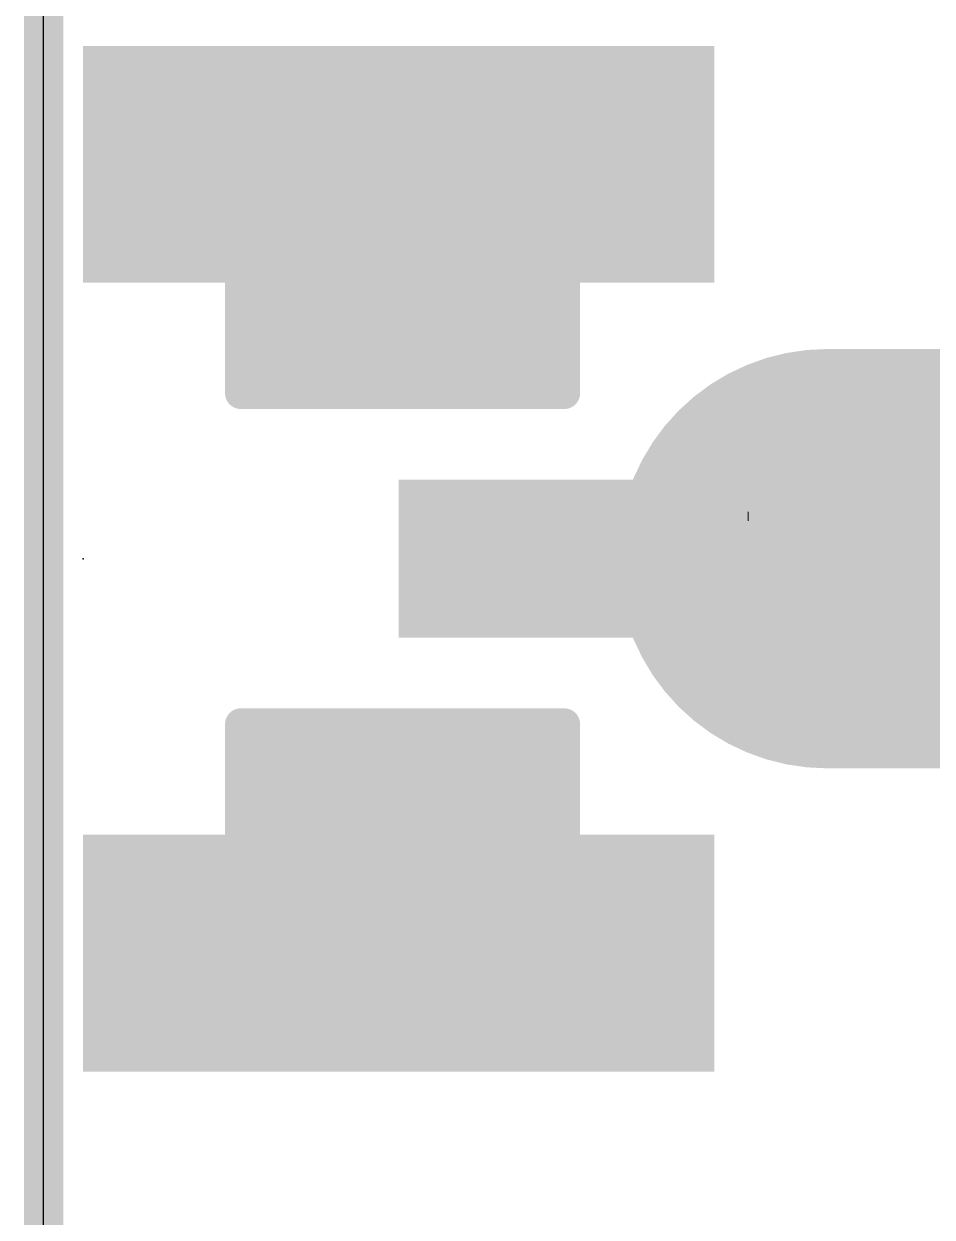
# Model space of a CAD drawing. Extents: x -0.1 to 68.7, y -0.1 to 53.5.
# Drawn here: x -0.13 to 5.72, y 21.16 to 28.84 of the extents above; entities that cross this region are included whole.
import ezdxf

# ---------------------------------------------------------------- set-up
doc = ezdxf.new("R2010")
doc.units = 0
for name, color, linetype in [('1', 12, 'CONTINUOUS'), ('16', 132, 'CONTINUOUS'), ('20', 53, 'CONTINUOUS'), ('21', 40, 'CONTINUOUS'), ('23', 53, 'CONTINUOUS')]:
    doc.layers.add(name, color=color, linetype=linetype)

# ---------------------------------------------------------------- blocks, each defined once
blk = doc.blocks.new('RECT')
blk.add_solid([(-0.5, -0.5), (0.5, -0.5), (-0.5, 0.5), (0.5, 0.5)])

msp = doc.modelspace()

# ---------------------------------------------------------------- linework, layer by layer
at = {"layer": '1'}
for points, const_width in [([(0, 0), (0, 53.34)], 0.254), ([(1.27, 26.4652), (1.27, 28.575)], 0.2032), ([(1.27, 28.575), (3.3528, 28.575)], 0.2032), ([(3.3528, 28.575), (3.3528, 26.4652)], 0.2032), ([(1.27, 28.448), (3.3528, 28.448)], 0.2032), ([(1.27, 28.2448), (3.3528, 28.2448)], 0.2032), ([(1.27, 28.0416), (3.3528, 28.0416)], 0.2032), ([(1.27, 27.8384), (3.3528, 27.8384)], 0.2032), ([(1.27, 27.6352), (3.3528, 27.6352)], 0.2032), ([(1.27, 27.432), (3.3528, 27.432)], 0.2032), ([(1.27, 27.2288), (3.3528, 27.2288)], 0.2032), ([(1.27, 27.0256), (3.3528, 27.0256)], 0.2032), ([(1.27, 26.8224), (3.3528, 26.8224)], 0.2032), ([(5.045, 25.4), (8.2, 25.4)], 2.7), ([(1.27, 26.6192), (3.3528, 26.6192)], 0.2032), ([(3.3528, 26.4652), (1.27, 26.4652)], 0.2032), ([(3.302, 25.4), (5.045, 25.4)], 0.254), ([(1.27, 22.225), (1.27, 24.3348)], 0.2032), ([(1.27, 24.3348), (3.3528, 24.3348)], 0.2032), ([(3.3528, 24.3348), (3.3528, 22.225)], 0.2032), ([(1.27, 24.1808), (3.3528, 24.1808)], 0.2032), ([(1.27, 23.9776), (3.3528, 23.9776)], 0.2032), ([(1.27, 23.7744), (3.3528, 23.7744)], 0.2032), ([(1.27, 23.5712), (3.3528, 23.5712)], 0.2032), ([(1.27, 23.368), (3.3528, 23.368)], 0.2032), ([(1.27, 23.1648), (3.3528, 23.1648)], 0.2032), ([(1.27, 22.9616), (3.3528, 22.9616)], 0.2032), ([(1.27, 22.7584), (3.3528, 22.7584)], 0.2032), ([(1.27, 22.5552), (3.3528, 22.5552)], 0.2032), ([(1.27, 22.352), (3.3528, 22.352)], 0.2032), ([(3.3528, 22.225), (1.27, 22.225)], 0.2032)]:
    msp.add_lwpolyline(points, dxfattribs=dict(at, const_width=const_width))
for points, const_width in [([(1.3208, 28.575, 1), (1.2192, 28.575)], 0.1016), ([(1.27, 28.6258, 1), (1.27, 28.5242)], 0.1016), ([(3.4036, 28.575, 1), (3.302, 28.575)], 0.1016), ([(3.3528, 28.5242, 1), (3.3528, 28.6258)], 0.1016), ([(1.27, 28.4988, 1), (1.27, 28.3972)], 0.1016), ([(3.3528, 28.3972, 1), (3.3528, 28.4988)], 0.1016), ([(1.27, 28.2956, 1), (1.27, 28.194)], 0.1016), ([(3.3528, 28.194, 1), (3.3528, 28.2956)], 0.1016), ([(1.27, 28.0924, 1), (1.27, 27.9908)], 0.1016), ([(3.3528, 27.9908, 1), (3.3528, 28.0924)], 0.1016), ([(1.27, 27.8892, 1), (1.27, 27.7876)], 0.1016), ([(3.3528, 27.7876, 1), (3.3528, 27.8892)], 0.1016), ([(1.27, 27.686, 1), (1.27, 27.5844)], 0.1016), ([(3.3528, 27.5844, 1), (3.3528, 27.686)], 0.1016), ([(1.27, 27.4828, 1), (1.27, 27.3812)], 0.1016), ([(3.3528, 27.3812, 1), (3.3528, 27.4828)], 0.1016), ([(1.27, 27.2796, 1), (1.27, 27.178)], 0.1016), ([(3.3528, 27.178, 1), (3.3528, 27.2796)], 0.1016), ([(1.27, 27.0764, 1), (1.27, 26.9748)], 0.1016), ([(3.3528, 26.9748, 1), (3.3528, 27.0764)], 0.1016), ([(1.27, 26.8732, 1), (1.27, 26.7716)], 0.1016), ([(3.3528, 26.7716, 1), (3.3528, 26.8732)], 0.1016), ([(5.045, 26.075, 1), (5.045, 24.725)], 1.35), ([(1.27, 26.67, 1), (1.27, 26.5684)], 0.1016), ([(3.3528, 26.5684, 1), (3.3528, 26.67)], 0.1016), ([(1.27, 26.516, 1), (1.27, 26.4144)], 0.1016), ([(1.2192, 26.4652, 1), (1.3208, 26.4652)], 0.1016), ([(3.302, 26.4652, 1), (3.4036, 26.4652)], 0.1016), ([(3.3528, 26.4144, 1), (3.3528, 26.516)], 0.1016), ([(3.302, 25.4635, 1), (3.302, 25.3365)], 0.127), ([(5.045, 25.3365, 1), (5.045, 25.4635)], 0.127), ([(1.3208, 24.3348, 1), (1.2192, 24.3348)], 0.1016), ([(1.27, 24.3856, 1), (1.27, 24.284)], 0.1016), ([(3.4036, 24.3348, 1), (3.302, 24.3348)], 0.1016), ([(3.3528, 24.284, 1), (3.3528, 24.3856)], 0.1016), ([(1.27, 24.2316, 1), (1.27, 24.13)], 0.1016), ([(3.3528, 24.13, 1), (3.3528, 24.2316)], 0.1016), ([(1.27, 24.0284, 1), (1.27, 23.9268)], 0.1016), ([(3.3528, 23.9268, 1), (3.3528, 24.0284)], 0.1016), ([(1.27, 23.8252, 1), (1.27, 23.7236)], 0.1016), ([(3.3528, 23.7236, 1), (3.3528, 23.8252)], 0.1016), ([(1.27, 23.622, 1), (1.27, 23.5204)], 0.1016), ([(3.3528, 23.5204, 1), (3.3528, 23.622)], 0.1016), ([(1.27, 23.4188, 1), (1.27, 23.3172)], 0.1016), ([(3.3528, 23.3172, 1), (3.3528, 23.4188)], 0.1016), ([(1.27, 23.2156, 1), (1.27, 23.114)], 0.1016), ([(3.3528, 23.114, 1), (3.3528, 23.2156)], 0.1016), ([(1.27, 23.0124, 1), (1.27, 22.9108)], 0.1016), ([(3.3528, 22.9108, 1), (3.3528, 23.0124)], 0.1016), ([(1.27, 22.8092, 1), (1.27, 22.7076)], 0.1016), ([(3.3528, 22.7076, 1), (3.3528, 22.8092)], 0.1016), ([(1.27, 22.606, 1), (1.27, 22.5044)], 0.1016), ([(3.3528, 22.5044, 1), (3.3528, 22.606)], 0.1016), ([(1.27, 22.4028, 1), (1.27, 22.3012)], 0.1016), ([(3.3528, 22.3012, 1), (3.3528, 22.4028)], 0.1016), ([(1.27, 22.2758, 1), (1.27, 22.1742)], 0.1016), ([(3.3528, 22.1742, 1), (3.3528, 22.2758)], 0.1016), ([(1.2192, 22.225, 1), (1.3208, 22.225)], 0.1016), ([(3.302, 22.225, 1), (3.4036, 22.225)], 0.1016)]:
    msp.add_lwpolyline(points, format="xyb", dxfattribs=dict(at, const_width=const_width))
at = {"layer": '16', "const_width": 0.254}
msp.add_lwpolyline([(0, 0), (0, 53.34)], dxfattribs=at)
at = {"layer": '20'}
msp.add_line((0, 0), (0, 44.45), dxfattribs=at)
at = {"layer": '23'}
msp.add_point((0.254, 25.4), dxfattribs=at)

# ---------------------------------------------------------------- block references
at = {"layer": '1', "rotation": 90}
for p, xscale, yscale in [((2.286, 27.94), 1.524, 4.064), ((3.302, 25.4), 1.016, 2.032), ((2.286, 22.86), 1.524, 4.064)]:
    msp.add_blockref('RECT', p, dxfattribs=dict(at, xscale=xscale, yscale=yscale))
at = {"layer": '16', "xscale": 1.524, "yscale": 4.064, "rotation": 90}
for p in [(2.286, 27.94), (2.286, 22.86)]:
    msp.add_blockref('RECT', p, dxfattribs=at)
at = {"layer": '21', "rotation": 90}
for p, xscale, yscale in [((5.5118, 25.5169), 1.2269, 0.0076), ((5.5194, 25.5169), 1.2269, 0.0076), ((5.527, 25.513), 1.2345, 0.0076), ((5.5347, 25.5169), 1.2421, 0.0077), ((5.5423, 25.513), 1.2497, 0.0076), ((5.5499, 25.513), 1.2497, 0.0076), ((5.5575, 25.513), 1.2649, 0.0076), ((5.5651, 25.513), 1.2649, 0.0076), ((5.5728, 25.513), 1.2649, 0.0077), ((5.5804, 25.5093), 1.2725, 0.0076), ((5.588, 25.513), 1.2801, 0.0076), ((5.5956, 25.5092), 1.2878, 0.0076), ((5.6032, 25.5092), 1.2878, 0.0076), ((5.6109, 25.5092), 1.2878, 0.0077), ((5.6185, 25.5092), 1.303, 0.0076), ((5.6261, 25.5092), 1.303, 0.0076), ((5.6337, 25.5092), 1.303, 0.0076), ((5.6413, 25.5054), 1.3106, 0.0076), ((5.649, 25.5054), 1.3106, 0.0077), ((5.6566, 25.5093), 1.3183, 0.0076), ((5.6642, 25.5054), 1.3259, 0.0076), ((5.6718, 25.5054), 1.3259, 0.0076), ((5.6794, 25.5054), 1.3259, 0.0076), ((5.6871, 25.5017), 1.3335, 0.0077), ((5.6947, 25.5054), 1.3411, 0.0076), ((5.7023, 25.5054), 1.3411, 0.0076), ((5.7099, 25.5054), 1.3411, 0.0076), ((5.7175, 25.5016), 1.3488, 0.0076), ((5.2527, 25.5587), 0.9753, 0.0076), ((5.2603, 25.555), 0.9829, 0.0076), ((5.2679, 25.5511), 0.9906, 0.0077), ((5.2756, 25.555), 0.9983, 0.0076), ((5.2832, 25.5511), 1.0059, 0.0076), ((5.2908, 25.5474), 1.0135, 0.0076), ((5.2984, 25.5511), 1.0211, 0.0076), ((5.306, 25.5474), 1.0287, 0.0077), ((5.3137, 25.5435), 1.0363, 0.0076), ((5.3213, 25.5435), 1.0516, 0.0076), ((5.3289, 25.5435), 1.0516, 0.0076), ((5.3365, 25.5397), 1.0592, 0.0076), ((5.3441, 25.5397), 1.0744, 0.0077), ((5.3518, 25.5359), 1.082, 0.0076), ((5.3594, 25.5359), 1.082, 0.0076), ((5.367, 25.5359), 1.0972, 0.0076), ((5.3746, 25.5321), 1.1049, 0.0076), ((5.3822, 25.5321), 1.1049, 0.0077), ((5.3899, 25.5321), 1.1202, 0.0076), ((5.3975, 25.5283), 1.1278, 0.0076), ((5.4051, 25.5283), 1.1278, 0.0076), ((5.4127, 25.5283), 1.143, 0.0076), ((5.4204, 25.5283), 1.143, 0.0077), ((5.428, 25.5245), 1.1506, 0.0076), ((5.4356, 25.5245), 1.1659, 0.0076), ((5.4432, 25.5245), 1.1659, 0.0076), ((5.4508, 25.5206), 1.1735, 0.0076), ((5.4585, 25.5206), 1.1735, 0.0077), ((5.4661, 25.5206), 1.1887, 0.0076), ((5.4737, 25.5206), 1.1887, 0.0076), ((5.4813, 25.5169), 1.1963, 0.0076), ((5.4889, 25.5206), 1.2039, 0.0076), ((5.4966, 25.5169), 1.2115, 0.0077), ((5.5042, 25.5169), 1.2115, 0.0076), ((5.0089, 25.6083), 0.7239, 0.0076), ((5.0165, 25.6044), 0.7315, 0.0076), ((5.0241, 25.6007), 0.7391, 0.0076), ((5.0317, 25.6045), 0.7468, 0.0076), ((5.0394, 25.6007), 0.7544, 0.0077), ((5.047, 25.5969), 0.762, 0.0076), ((5.0546, 25.5969), 0.762, 0.0076), ((5.0622, 25.5968), 0.7773, 0.0076), ((5.0698, 25.5931), 0.7849, 0.0076), ((5.0775, 25.5892), 0.7925, 0.0077), ((5.0851, 25.5931), 0.8001, 0.0076), ((5.0927, 25.5892), 0.8077, 0.0076), ((5.1003, 25.5855), 0.8153, 0.0076), ((5.1079, 25.5854), 0.8306, 0.0076), ((5.1155, 25.5854), 0.8306, 0.0077), ((5.1232, 25.5816), 0.8382, 0.0076), ((5.1308, 25.5816), 0.8534, 0.0076), ((5.1384, 25.5816), 0.8534, 0.0076), ((5.146, 25.5778), 0.861, 0.0076), ((5.1536, 25.5779), 0.8763, 0.0077), ((5.1613, 25.574), 0.884, 0.0076), ((5.1689, 25.574), 0.884, 0.0076), ((5.1765, 25.574), 0.8992, 0.0076), ((5.1841, 25.5702), 0.9068, 0.0076), ((5.1917, 25.5702), 0.9068, 0.0077), ((5.1994, 25.5702), 0.922, 0.0076), ((5.207, 25.5664), 0.9296, 0.0076), ((5.2146, 25.5626), 0.9373, 0.0076), ((5.2222, 25.5663), 0.9449, 0.0076), ((5.2298, 25.5626), 0.9525, 0.0077), ((5.2375, 25.5587), 0.9601, 0.0076), ((5.2451, 25.5587), 0.9601, 0.0076), ((4.7727, 25.654), 0.48, 0.0077), ((4.7803, 25.6502), 0.4876, 0.0076), ((4.7879, 25.6502), 0.4876, 0.0076), ((4.7955, 25.6502), 0.503, 0.0076), ((4.8031, 25.6464), 0.5106, 0.0076), ((4.8108, 25.6426), 0.5182, 0.0077), ((4.8184, 25.6464), 0.5258, 0.0076), ((4.826, 25.6426), 0.5334, 0.0076), ((4.8336, 25.6388), 0.541, 0.0076), ((4.8412, 25.6388), 0.541, 0.0076), ((4.8489, 25.6388), 0.5563, 0.0077), ((4.8565, 25.6349), 0.5639, 0.0076), ((4.8641, 25.6312), 0.5715, 0.0076), ((4.8717, 25.6349), 0.5791, 0.0076), ((4.8793, 25.6312), 0.5867, 0.0076), ((4.887, 25.6273), 0.5943, 0.0077), ((4.8946, 25.6312), 0.6019, 0.0076), ((4.9022, 25.6273), 0.6096, 0.0076), ((4.9098, 25.6235), 0.6172, 0.0076), ((4.9174, 25.6236), 0.6325, 0.0076), ((4.9251, 25.6236), 0.6325, 0.0077), ((4.9327, 25.6197), 0.6401, 0.0076), ((4.9403, 25.6197), 0.6553, 0.0076), ((4.9479, 25.6197), 0.6553, 0.0076), ((4.9555, 25.6159), 0.663, 0.0076), ((4.9632, 25.6159), 0.6782, 0.0077), ((4.9708, 25.6121), 0.6858, 0.0076), ((4.9784, 25.6121), 0.6858, 0.0076), ((4.986, 25.6121), 0.701, 0.0076), ((4.9936, 25.6083), 0.7086, 0.0076), ((5.0013, 25.6083), 0.7086, 0.0077), ((4.5974, 25.6806), 0.2743, 0.0076), ((4.605, 25.6807), 0.2896, 0.0076), ((4.6126, 25.6807), 0.2896, 0.0076), ((4.6203, 25.6807), 0.3048, 0.0077), ((4.6279, 25.6807), 0.32, 0.0076), ((4.6355, 25.6769), 0.3277, 0.0076), ((4.6431, 25.6769), 0.3429, 0.0076), ((4.6507, 25.6769), 0.3429, 0.0076), ((4.6584, 25.673), 0.3505, 0.0077), ((4.666, 25.673), 0.3657, 0.0076), ((4.6736, 25.6693), 0.3733, 0.0076), ((4.6812, 25.6731), 0.381, 0.0076), ((4.6888, 25.6693), 0.3887, 0.0076), ((4.6965, 25.6654), 0.3963, 0.0077), ((4.7041, 25.6693), 0.4039, 0.0076), ((4.7117, 25.6654), 0.4115, 0.0076), ((4.7193, 25.6617), 0.4191, 0.0076), ((4.7269, 25.6617), 0.4343, 0.0076), ((4.7346, 25.6617), 0.4343, 0.0077), ((4.7422, 25.6578), 0.442, 0.0076), ((4.7498, 25.6578), 0.4572, 0.0076), ((4.7574, 25.6578), 0.4572, 0.0076), ((4.765, 25.654), 0.4648, 0.0076), ((4.5441, 25.6806), 0.1219, 0.0077), ((4.5517, 25.6807), 0.1524, 0.0076), ((4.5593, 25.6806), 0.1829, 0.0076), ((4.5669, 25.6845), 0.2058, 0.0076), ((4.5745, 25.6807), 0.2286, 0.0076), ((4.5822, 25.6807), 0.2438, 0.0077), ((4.5898, 25.6806), 0.2591, 0.0076), ((4.5364, 25.673), 0.0609, 0.0076)]:
    msp.add_blockref('RECT', p, dxfattribs=dict(at, xscale=xscale, yscale=yscale))

doc.saveas('drawing.dxf')
